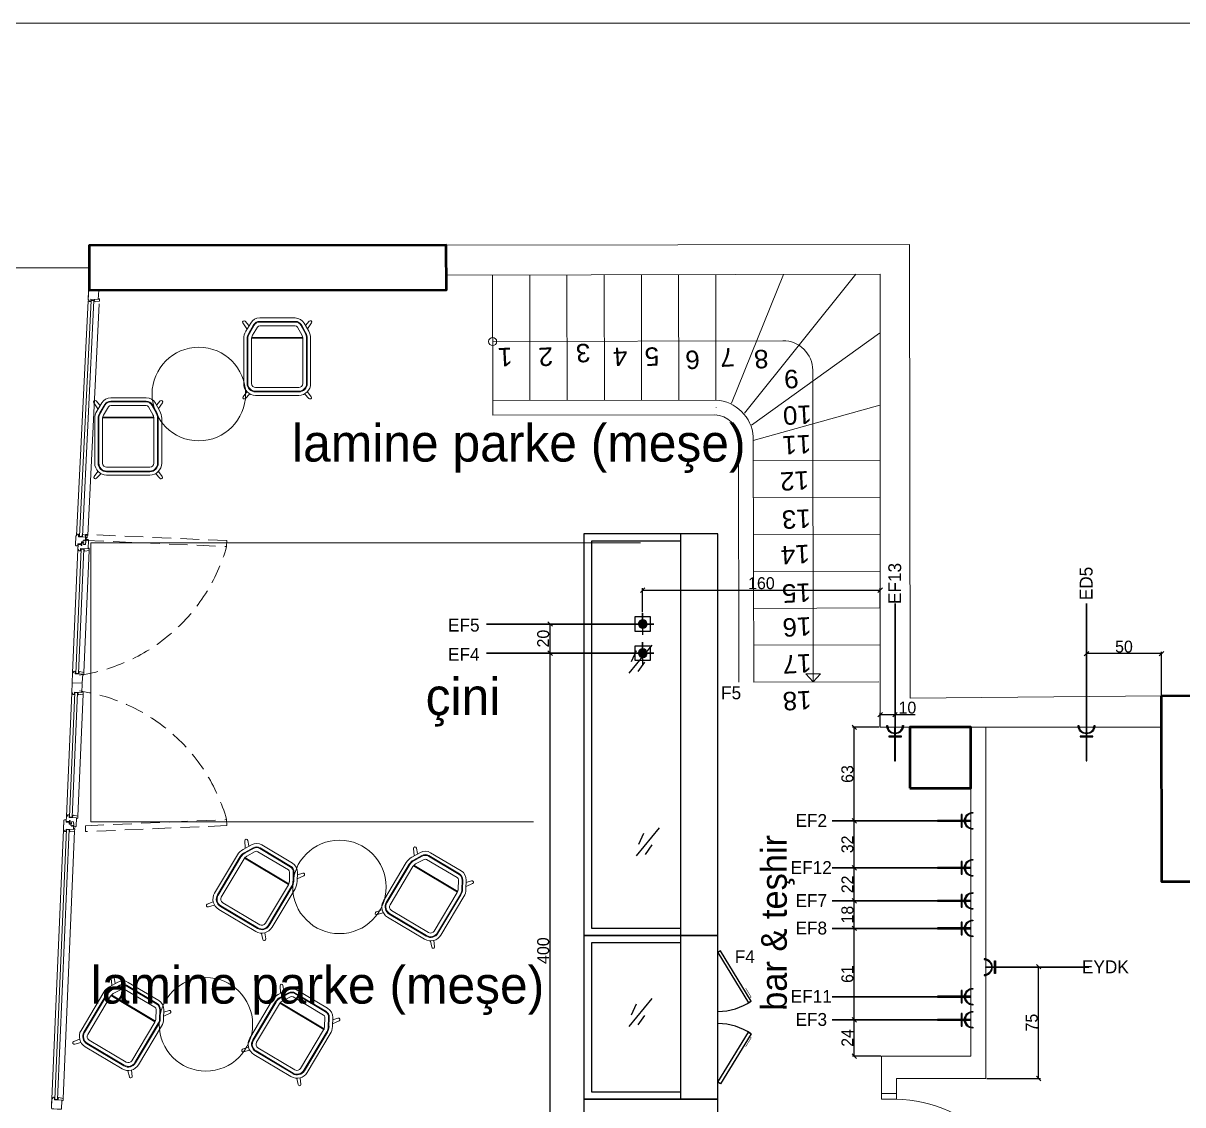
# Model space of a CAD drawing. Header units: millimetres. Extents: x 280 to 14881, y -4087 to -2041.
# Drawn here: x 5841 to 6620, y -2768 to -2041 of the extents above; entities that cross this region are included whole.
import ezdxf
from ezdxf.enums import TextEntityAlignment as Align

# ---------------------------------------------------------------- set-up
doc = ezdxf.new("R2010")
doc.units = ezdxf.units.MM
doc.linetypes.add('ACAD_ISO07W100', pattern=[3.5, 0.5, -3])
doc.linetypes.add('DASHED', pattern=[0.75, 0.5, -0.25])
doc.layers.get('Defpoints').update_dxf_attribs({"lineweight": 18})
for name, color, linetype in [('-DWG_ANA', 7, 'Continuous'), ('ELEKTRİK', 10, 'Continuous'), ('S2000-002 Çizgi', 7, 'Continuous')]:
    doc.layers.add(name, color=color, linetype=linetype)
for name, color, linetype, lineweight in [('dog-pen', 150, 'Continuous', 5), ('duvar2', 234, 'Continuous', 0), ('ELK', 1, 'Continuous', 35), ('kapı açılış', 251, 'ACAD_ISO07W100', 0), ('kolon', 105, 'Continuous', 50), ('korkuluk', 34, 'Continuous', 5), ('merdiven', 8, 'Continuous', 5), ('PAGE-MOBİLYA İNCE', 59, 'Continuous', 18), ('pen-gor', 4, 'Continuous', 5), ('YAZI', 9, 'Continuous', 18)]:
    doc.layers.add(name, color=color, linetype=linetype, lineweight=lineweight)
doc.styles.add('DDG Dimensions', font='arial.ttf')
doc.styles.add('TAKSİM', font='GOTHIC.TTF', dxfattribs={"height": 20})
doc.dimstyles.new('OLCU50', dxfattribs={"dimtxt": 8, "dimasz": 3, "dimexe": 1.25, "dimexo": 0.625, "dimtad": 1, "dimdec": 0, "dimtxsty": 'Standard', "dimblk": 'OBLIQUE', "dimcen": 2.5, "dimclrd": 256, "dimclre": 251, "dimclrt": 25, "dimadec": 0, "dimazin": 0, "dimtfac": 1, "dimtdec": 0, "dimtmove": 0, "dimatfit": 3, "dimldrblk": 'OBLIQUE', "dimfxl": 1, "dimarcsym": 0})

# ---------------------------------------------------------------- blocks, each defined once
blk = doc.blocks.new('bar taburesi plan re')
at = {"color": 0, "linetype": 'ByBlock'}
for p, q in [((-23.61777768538741, 0.908719418075634), (-21.09937028377317, -2.346922998665831)), ((-19.25823960673733, -0.8735570849457872, 11.09277198386348), (-22.11755768936564, 2.087675640937959)), ((13.70723894572438, 0), (-15.25433880771015, 0)), ((17.72998585250752, -0.8469405977775748, 10.99306667512241), (20.56360348869203, 2.087675640937959)), ((22.06382348472107, 0.908719418075634), (19.54541608310683, -2.346922998665831)), ((13.70723894572438, -2.290000000000873), (-15.25433880771015, -2.290000000000873)), ((13.70723894572438, -2.760000000002037), (-15.25433880771015, -2.760000000002037)), ((13.70723894572438, -5.25), (-15.25433880771015, -5.25)), ((-23.25433880771015, -8), (-23.25433880771015, -37.92328750973684)), ((-20.96433880770928, -8), (-20.96433880770928, -37.92328750973684)), ((-20.49433880771539, -8), (-20.49433880771539, -37.92328750973684)), ((-18.00433880771015, -8), (-18.00433880771015, -37.92328750973684)), ((16.45723894572438, -38.19216937051533), (16.45723894572438, -8)), ((18.94723894572235, -38.19216937051533), (18.94723894572235, -8)), ((19.41723894572351, -38.19216937051533), (19.41723894572351, -8)), ((21.70723894572438, -38.19216937051533), (21.70723894572438, -8)), ((-17.97411739054951, -38.45825491903088), (16.44978029829508, -38.45825491903088)), ((-17.97411739054951, -38.94177221614518), (16.44978029829508, -38.94177221614518)), ((-23.82639056940389, -48.61676183580128), (-21.07698997910484, -44.64448935128894)), ((-21.8508835344619, -43.03204653331341), (-18.55317194934469, -48.5811290025631)), ((-19.88227479203487, -41.86214071691209), (-16.58456320692494, -47.4112231861654)), ((-19.47823718988366, -41.62202904280639), (-16.18052560476644, -47.17111151205607)), ((-17.33769755291723, -40.34994804593589), (-14.0399859678073, -45.89903051518557)), ((11.35615046416933, -46.74500338578218), (-12.53485857626947, -46.75499753293843)), ((12.88466560615052, -45.8458284221342), (16.00069937789522, -40.24516248699001)), ((15.06056591687229, -47.05643068455539), (18.17659968862426, -41.4557647494148)), ((15.47127802371688, -47.28493793890812), (18.58731179546157, -41.68427200376753)), ((17.47240722514834, -48.39830307182274), (20.44579441047972, -43.05402584611875)), ((22.29880680715723, -48.63643730548574), (19.54940621685819, -44.66416482097701)), ((-19.82751433739031, -46.99507293582428), (-22.28096758052561, -49.81743958631704)), ((11.35719208715454, -49.23500316791615), (-12.53381695328426, -49.2449973150724)), ((11.35738869872148, -49.70500312678996), (-12.53362034171732, -49.71499727394984)), ((11.35834665721631, -51.99500292642188), (-12.53266238322249, -52.00499707357812)), ((18.29993057515094, -47.01474840551236), (20.75338381827896, -49.83711505600149))]:
    blk.add_line(p, q, dxfattribs=at)
for centre, radius, start, end in [((-22.86467605484359, 1.498876398174616), 0.9567901165355821, 38.08598892795185, 218.0835004905055), ((-15.25433880771015, -8), 8, 90, 180), ((13.70723894572438, -8), 8, 0, 90), ((21.31459080184141, 1.499345680163969, 0.0020470716276577), 0.9540382563419963, 321.7509979610345, 141.9472325480943), ((-15.25433880771015, -8), 5.709999999999999, 90, 180), ((-15.25433880771015, -8), 5.24, 90, 180), ((-15.25433880771015, -8), 2.75, 90, 180), ((13.70723894572438, -8), 5.709999999999999, 0, 90), ((13.70723894572438, -8), 5.24, 0, 90), ((13.70723894572438, -8), 2.75, 0, 90), ((-13.25433880771015, -37.92328750973684), 10, 180, 210.7221907860423), ((-13.25433880771015, -37.92328750973684), 7.709999999999999, 180, 210.7221907860423), ((-13.25433880771015, -37.92328750973684), 7.24, 180, 210.7221907860423), ((-13.25433880771015, -37.92328750973684), 4.75, 180, 210.7221907860423), ((11.70723894572438, -38.19216937051533), 4.75, 330.9098179498873, 0), ((11.70723894572438, -38.19216937051533), 7.24, 330.9098179498873, 0), ((11.70723894572438, -38.19216937051533), 7.709999999999999, 330.9098179498873, 0), ((11.70723894572438, -38.19216937051533), 10, 330.9098179498873, 0), ((-12.53559064062574, -45.00499768605732), 1.75, 210.7221907860423, 270.0239681137517), ((11.35541839982034, -44.99500353889742), 1.75, 270.0239681137517, 330.9098179498873), ((-23.02058201616455, -49.17450064163132), 0.98, 145.3110308115134, 318.9999150743826), ((-12.53559064062574, -45.00499768605732), 7, 210.7221907860423, 270.0239681137517), ((-12.53559064062574, -45.00499768605732), 4.709999999999999, 210.7221907860423, 270.0239681137517), ((-12.53559064062574, -45.00499768605732), 4.24, 210.7221907860423, 270.0239681137517), ((11.35541839982034, -44.99500353889742), 4.24, 270.0239681137517, 330.9098179498873), ((11.35541839982034, -44.99500353889742), 4.709999999999999, 270.0239681137517, 330.9098179498873), ((11.35541839982034, -44.99500353889742), 7, 270.0239681137517, 330.9098179498873), ((21.4929982539179, -49.19417611131575), 0.98, 221.0000849256174, 34.68896918848657)]:
    blk.add_arc(centre, radius, start, end, dxfattribs=at)
blk = doc.blocks.new('A$C50025146')
at = {"layer": 'ELEKTRİK'}
for points in [[(16.0258407970905, 9.846670621633166), (16.5885051934838, 9.846670621633166), (16.5885051934838, 1.406704675742731), (16.0258407970905, 1.406704675742731)], [(6.940050297998823e-05, 5.345355450490388), (6.940050297998823e-05, 5.908019846885509), (22.50664525620232, 5.908019846885509), (22.50664525620232, 5.345355450490388)]]:
    blk.add_hatch(color=256, dxfattribs=at).paths.add_polyline_path(points)
h = blk.add_hatch(color=256, dxfattribs=at)
edge = h.paths.add_edge_path()
edge.add_line((23.70435837441619, 11.25333161261187), (23.70435837441619, 10.69066721622039))
edge.add_ellipse((23.70435837441619, 5.626687648689767), major_axis=(3.580774291992597, -3.580774291992606), ratio=0.9999999999999413, start_angle=134.9999999999983, end_angle=314.9999999999983)
edge.add_line((23.70435837441619, 0.5627080811555061), (23.70435837441619, 4.368476402305532e-05))
edge.add_ellipse((23.70435837441619, 5.626687648689767), major_axis=(3.978638102213783, 3.978638102213774), ratio=0.9999999999999128, start_angle=45.0000000000025, end_angle=225.0000000000025, ccw=False)
for points, elevation in [([(16.0258407970905, 1.406704675742731), (16.0258407970905, 9.846670621633166), (16.5885051934838, 9.846670621633166), (16.5885051934838, 1.406704675742731)], 4.791194770819646e-08), ([(6.940050297998823e-05, 5.908019846885509), (22.50664525620232, 5.908019846885509), (22.50664525620232, 5.345355450490388), (6.940050297998823e-05, 5.345355450490388)], 4.794507297291503e-08)]:
    blk.add_lwpolyline(points, close=True, dxfattribs=dict(at, elevation=elevation))
at = {"layer": 'ELEKTRİK', "elevation": 4.798666618537076e-08}
blk.add_lwpolyline([(23.70435837441437, 4.368476402305532e-05), (23.70435837441619, 0.5627080811555061, -0.9999999999999944), (23.70435837441619, 10.69066721622039), (23.70435837441619, 11.25333161261187, 0.9999999999999944)], format="xyb", close=True, dxfattribs=at)
blk = doc.blocks.new('A$C611F6802')
at = {"layer": '-DWG_ANA'}
h = blk.add_hatch(dxfattribs=at)
h.set_pattern_fill('ANSI31', color=1, style=0)
h.set_pattern_definition([(45, (-55670.14020227872, -22065.11067284289), (-0.08838834764831843, 0.08838834764831845), [])])
h.paths.add_polyline_path([(4.423971784401617, 7.700424825947266, 1), (10.13888412773802, 7.700424825947266, 1)])
at = {"layer": '-DWG_ANA', "color": 1}
for p, q in [((7.28142795606982, 7.700424825947266), (7.28142795606982, 15.25836134111159)), ((7.28142795606982, 15.25836134111159), (7.28142795606982, 0)), ((7.28142795606982, 7.629180670555797), (0, 7.629180670555797)), ((7.28142795606982, 7.629180670555797), (14.67722620816494, 7.629180670555797)), ((14.67722620816494, 7.629180670555797), (7.28142795606982, 7.629180670555797))]:
    blk.add_line(p, q, dxfattribs=at)
blk.add_lwpolyline([(2.28142795606982, 2.700424825947266), (12.28142795606982, 2.700424825947266), (12.28142795606982, 12.70042482594727), (2.28142795606982, 12.70042482594727)], close=True, dxfattribs=at)
blk.add_circle((7.28142795606982, 7.700424825947266), 2.857456171668203, dxfattribs=at)
blk = doc.blocks.new('_Oblique')
at = {"color": 0, "linetype": 'ByBlock', "lineweight": -2}
blk.add_line((-0.5, -0.5), (0.5, 0.5), dxfattribs=at)
blk = doc.blocks.new('*D50')
at = {"color": 251, "lineweight": -2, "transparency": 16777216}
for p, q in [((6554.944025730027, -2492.662690598745), (6554.944025730027, -2463.235510581808)), ((6605.32526479148, -2513.359340600175), (6605.32526479148, -2463.235510581808))]:
    blk.add_line(p, q, dxfattribs=at)
at = {"lineweight": -2, "transparency": 16777216}
blk.add_line((6605.32526479148, -2464.485510581808), (6554.944025730027, -2464.485510581808), dxfattribs=at)
at = {"layer": 'Defpoints', "color": 0, "transparency": 16777216}
for p in [(6554.944025730027, -2464.485510581808), (6554.944025730027, -2493.287690598745), (6605.32526479148, -2513.984340600175)]:
    blk.add_point(p, dxfattribs=at)
at = {"lineweight": -2, "transparency": 16777216, "xscale": 3, "yscale": 3, "zscale": 3, "rotation": 180}
blk.add_blockref('_Oblique', (6554.944025730027, -2464.485510581808), dxfattribs=at)
at = {"lineweight": -2, "transparency": 16777216, "xscale": 3, "yscale": 3, "zscale": 3}
blk.add_blockref('_Oblique', (6605.32526479148, -2464.485510581808), dxfattribs=at)
at = {"color": 25, "transparency": 16777216, "insert": (6580.134645260753, -2459.860510581808), "char_height": 8, "attachment_point": 5}
blk.add_mtext('50', dxfattribs=at)
blk = doc.blocks.new('*D51')
at = {"color": 251, "lineweight": -2, "transparency": 16777216}
for p, q in [((6384.741767048368, -2710.553705191989), (6400.204079883461, -2710.553705191989)), ((6416.697560194856, -2734.984340600175), (6397.704079883461, -2734.984340600175))]:
    blk.add_line(p, q, dxfattribs=at)
at = {"lineweight": -2, "transparency": 16777216}
blk.add_line((6398.954079883461, -2734.984340600175), (6398.954079883461, -2710.553705191989), dxfattribs=at)
at = {"layer": 'Defpoints', "color": 0, "transparency": 16777216}
for p in [(6384.116767048368, -2710.553705191989), (6398.954079883461, -2710.553705191989), (6417.322560194856, -2734.984340600175)]:
    blk.add_point(p, dxfattribs=at)
at = {"lineweight": -2, "transparency": 16777216, "xscale": 3, "yscale": 3, "zscale": 3}
for p, rotation in [((6398.954079883461, -2710.553705191989), 90), ((6398.954079883461, -2734.984340600175), 270)]:
    blk.add_blockref('_Oblique', p, dxfattribs=dict(at, rotation=rotation))
at = {"color": 25, "transparency": 16777216, "insert": (6394.329079883461, -2722.769022896081), "char_height": 8, "attachment_point": 5, "rotation": 90}
blk.add_mtext('24', dxfattribs=at)
blk = doc.blocks.new('*D52')
at = {"color": 251, "lineweight": -2, "transparency": 16777216}
for p, q in [((6385.366767048368, -2649.148366708727), (6400.204079883461, -2649.148366708727)), ((6384.741767048368, -2710.553705191989), (6400.204079883461, -2710.553705191989))]:
    blk.add_line(p, q, dxfattribs=at)
at = {"lineweight": -2, "transparency": 16777216}
blk.add_line((6398.954079883461, -2710.553705191989), (6398.954079883461, -2649.148366708727), dxfattribs=at)
at = {"layer": 'Defpoints', "color": 0, "transparency": 16777216}
for p in [(6384.741767048368, -2649.148366708727), (6398.954079883461, -2649.148366708727), (6384.116767048368, -2710.553705191989)]:
    blk.add_point(p, dxfattribs=at)
at = {"lineweight": -2, "transparency": 16777216, "xscale": 3, "yscale": 3, "zscale": 3}
for p, rotation in [((6398.954079883461, -2649.148366708727), 90), ((6398.954079883461, -2710.553705191989), 270)]:
    blk.add_blockref('_Oblique', p, dxfattribs=dict(at, rotation=rotation))
at = {"color": 25, "transparency": 16777216, "insert": (6394.329079883461, -2679.851035950357), "char_height": 8, "attachment_point": 5, "rotation": 90}
blk.add_mtext('61', dxfattribs=at)
blk = doc.blocks.new('*D53')
at = {"color": 251, "lineweight": -2, "transparency": 16777216}
for p, q in [((6393.097923465914, -2630.66714385489), (6400.204079883461, -2630.66714385489)), ((6384.741767048368, -2649.148366708727), (6400.204079883461, -2649.148366708727))]:
    blk.add_line(p, q, dxfattribs=at)
at = {"lineweight": -2, "transparency": 16777216}
blk.add_line((6398.954079883461, -2649.148366708727), (6398.954079883461, -2630.66714385489), dxfattribs=at)
at = {"layer": 'Defpoints', "color": 0, "transparency": 16777216}
for p in [(6392.472923465914, -2630.66714385489), (6398.954079883461, -2630.66714385489), (6384.116767048368, -2649.148366708727)]:
    blk.add_point(p, dxfattribs=at)
at = {"lineweight": -2, "transparency": 16777216, "xscale": 3, "yscale": 3, "zscale": 3}
for p, rotation in [((6398.954079883461, -2630.66714385489), 90), ((6398.954079883461, -2649.148366708727), 270)]:
    blk.add_blockref('_Oblique', p, dxfattribs=dict(at, rotation=rotation))
at = {"color": 25, "transparency": 16777216, "insert": (6394.329079883461, -2639.907755281808), "char_height": 8, "attachment_point": 5, "rotation": 90}
blk.add_mtext('18', dxfattribs=at)
blk = doc.blocks.new('*D54')
at = {"color": 251, "lineweight": -2, "transparency": 16777216}
for p, q in [((6384.741767048368, -2608.464622424084), (6400.204079883461, -2608.464622424084)), ((6393.097923465914, -2630.66714385489), (6400.204079883461, -2630.66714385489))]:
    blk.add_line(p, q, dxfattribs=at)
at = {"lineweight": -2, "transparency": 16777216}
blk.add_line((6398.954079883461, -2630.66714385489), (6398.954079883461, -2608.464622424084), dxfattribs=at)
at = {"layer": 'Defpoints', "color": 0, "transparency": 16777216}
for p in [(6384.116767048368, -2608.464622424084), (6398.954079883461, -2608.464622424084), (6392.472923465914, -2630.66714385489)]:
    blk.add_point(p, dxfattribs=at)
at = {"lineweight": -2, "transparency": 16777216, "xscale": 3, "yscale": 3, "zscale": 3}
for p, rotation in [((6398.954079883461, -2608.464622424084), 90), ((6398.954079883461, -2630.66714385489), 270)]:
    blk.add_blockref('_Oblique', p, dxfattribs=dict(at, rotation=rotation))
at = {"color": 25, "transparency": 16777216, "insert": (6394.329079883461, -2619.565883139486), "char_height": 8, "attachment_point": 5, "rotation": 90}
blk.add_mtext('22', dxfattribs=at)
blk = doc.blocks.new('*D55')
at = {"color": 251, "lineweight": -2, "transparency": 16777216}
for p, q in [((6384.741767048368, -2576.867695842024), (6400.204079883461, -2576.867695842024)), ((6384.741767048368, -2608.464622424084), (6400.204079883461, -2608.464622424084))]:
    blk.add_line(p, q, dxfattribs=at)
at = {"lineweight": -2, "transparency": 16777216}
blk.add_line((6398.954079883461, -2608.464622424084), (6398.954079883461, -2576.867695842024), dxfattribs=at)
at = {"layer": 'Defpoints', "color": 0, "transparency": 16777216}
for p in [(6384.116767048368, -2576.867695842024), (6398.954079883461, -2576.867695842024), (6384.116767048368, -2608.464622424084)]:
    blk.add_point(p, dxfattribs=at)
at = {"lineweight": -2, "transparency": 16777216, "xscale": 3, "yscale": 3, "zscale": 3}
for p, rotation in [((6398.954079883461, -2576.867695842024), 90), ((6398.954079883461, -2608.464622424084), 270)]:
    blk.add_blockref('_Oblique', p, dxfattribs=dict(at, rotation=rotation))
at = {"color": 25, "transparency": 16777216, "insert": (6394.329079883461, -2592.666159133053), "char_height": 8, "attachment_point": 5, "rotation": 90}
blk.add_mtext('32', dxfattribs=at)
blk = doc.blocks.new('*D56')
at = {"color": 251, "lineweight": -2, "transparency": 16777216}
for p, q in [((6415.705045170563, -2513.984340600175), (6397.704079883461, -2513.984340600175)), ((6384.741767048368, -2576.867695842024), (6400.204079883461, -2576.867695842024))]:
    blk.add_line(p, q, dxfattribs=at)
at = {"lineweight": -2, "transparency": 16777216}
blk.add_line((6398.954079883461, -2576.867695842024), (6398.954079883461, -2513.984340600175), dxfattribs=at)
at = {"layer": 'Defpoints', "color": 0, "transparency": 16777216}
for p in [(6398.954079883461, -2513.984340600175), (6416.330045170563, -2513.984340600175), (6384.116767048368, -2576.867695842024)]:
    blk.add_point(p, dxfattribs=at)
at = {"lineweight": -2, "transparency": 16777216, "xscale": 3, "yscale": 3, "zscale": 3}
for p, rotation in [((6398.954079883461, -2513.984340600175), 90), ((6398.954079883461, -2576.867695842024), 270)]:
    blk.add_blockref('_Oblique', p, dxfattribs=dict(at, rotation=rotation))
at = {"color": 25, "transparency": 16777216, "insert": (6394.329079883461, -2545.426018221098), "char_height": 8, "attachment_point": 5, "rotation": 90}
blk.add_mtext('63', dxfattribs=at)
blk = doc.blocks.new('*D57')
at = {"color": 251, "lineweight": -2, "transparency": 16777216}
for p, q in [((6416.330045170563, -2513.359340600175), (6416.330045170563, -2504.216222134497)), ((6426.330045170574, -2512.161627481975), (6426.330045170574, -2504.216222134497))]:
    blk.add_line(p, q, dxfattribs=at)
at = {"lineweight": -2, "transparency": 16777216}
for p, q in [((6416.330045170563, -2505.466222134497), (6426.330045170574, -2505.466222134497)), ((6426.330045170574, -2505.466222134497), (6439.913378503907, -2505.466222134497))]:
    blk.add_line(p, q, dxfattribs=at)
at = {"layer": 'Defpoints', "color": 0, "transparency": 16777216}
for p in [(6426.330045170574, -2505.466222134497), (6416.330045170563, -2513.984340600175), (6426.330045170574, -2512.786627481975)]:
    blk.add_point(p, dxfattribs=at)
at = {"lineweight": -2, "transparency": 16777216, "xscale": 3, "yscale": 3, "zscale": 3, "rotation": 180}
blk.add_blockref('_Oblique', (6416.330045170563, -2505.466222134497), dxfattribs=at)
at = {"lineweight": -2, "transparency": 16777216, "xscale": 3, "yscale": 3, "zscale": 3}
blk.add_blockref('_Oblique', (6426.330045170574, -2505.466222134497), dxfattribs=at)
at = {"color": 25, "transparency": 16777216, "insert": (6434.621711837241, -2500.841222134497), "char_height": 8, "attachment_point": 5}
blk.add_mtext('10', dxfattribs=at)
blk = doc.blocks.new('*D58')
at = {"color": 251, "lineweight": -2, "transparency": 16777216}
for p, q in [((6510.454136050555, -2674.921676203779), (6524.048345990817, -2674.921676203779)), ((6487.947560194856, -2749.984340600175), (6524.048345990817, -2749.984340600175))]:
    blk.add_line(p, q, dxfattribs=at)
at = {"lineweight": -2, "transparency": 16777216}
blk.add_line((6522.798345990817, -2749.984340600175), (6522.798345990817, -2674.921676203779), dxfattribs=at)
at = {"layer": 'Defpoints', "color": 0, "transparency": 16777216}
for p in [(6509.829136050555, -2674.921676203779), (6522.798345990817, -2674.921676203779), (6487.322560194856, -2749.984340600175)]:
    blk.add_point(p, dxfattribs=at)
at = {"lineweight": -2, "transparency": 16777216, "xscale": 3, "yscale": 3, "zscale": 3}
for p, rotation in [((6522.798345990817, -2674.921676203779), 90), ((6522.798345990817, -2749.984340600175), 270)]:
    blk.add_blockref('_Oblique', p, dxfattribs=dict(at, rotation=rotation))
at = {"color": 25, "transparency": 16777216, "insert": (6518.173345990818, -2712.453008401976), "char_height": 8, "attachment_point": 5, "rotation": 90}
blk.add_mtext('75', dxfattribs=at)
blk = doc.blocks.new('*D59')
at = {"color": 251, "lineweight": -2, "transparency": 16777216}
for p, q in [((6256.717199466028, -2436.59310259789), (6256.717199466028, -2420.614541627228)), ((6416.330045170563, -2433.59310259789), (6416.330045170563, -2420.614541627228))]:
    blk.add_line(p, q, dxfattribs=at)
at = {"lineweight": -2, "transparency": 16777216}
blk.add_line((6256.717199466028, -2421.864541627228), (6416.330045170563, -2421.864541627228), dxfattribs=at)
at = {"layer": 'Defpoints', "color": 0, "transparency": 16777216}
for p in [(6416.330045170563, -2421.864541627228), (6256.717199466028, -2437.21810259789), (6416.330045170563, -2434.21810259789)]:
    blk.add_point(p, dxfattribs=at)
at = {"lineweight": -2, "transparency": 16777216, "xscale": 3, "yscale": 3, "zscale": 3, "rotation": 180}
blk.add_blockref('_Oblique', (6256.717199466028, -2421.864541627228), dxfattribs=at)
at = {"lineweight": -2, "transparency": 16777216, "xscale": 3, "yscale": 3, "zscale": 3}
blk.add_blockref('_Oblique', (6416.330045170563, -2421.864541627228), dxfattribs=at)
at = {"color": 25, "transparency": 16777216, "insert": (6336.523622318295, -2417.239541627228), "char_height": 8, "attachment_point": 5}
blk.add_mtext('160', dxfattribs=at)
blk = doc.blocks.new('*D60')
at = {"color": 251, "lineweight": -2, "transparency": 16777216}
for p, q in [((6216.697560194933, -2464.233130316288), (6193.312151821705, -2464.233130316288)), ((6216.697560194933, -2863.948671400677), (6193.312151821705, -2863.948671400677))]:
    blk.add_line(p, q, dxfattribs=at)
at = {"lineweight": -2, "transparency": 16777216}
blk.add_line((6194.562151821705, -2863.948671400677), (6194.562151821705, -2464.233130316288), dxfattribs=at)
at = {"layer": 'Defpoints', "color": 0, "transparency": 16777216}
for p in [(6194.562151821705, -2464.233130316288), (6217.322560194933, -2464.233130316288), (6217.322560194933, -2863.948671400677)]:
    blk.add_point(p, dxfattribs=at)
at = {"lineweight": -2, "transparency": 16777216, "xscale": 3, "yscale": 3, "zscale": 3}
for p, rotation in [((6194.562151821705, -2464.233130316288), 90), ((6194.562151821705, -2863.948671400677), 270)]:
    blk.add_blockref('_Oblique', p, dxfattribs=dict(at, rotation=rotation))
at = {"color": 25, "transparency": 16777216, "insert": (6189.937151821706, -2664.090900858482), "char_height": 8, "attachment_point": 5, "rotation": 90}
blk.add_mtext('400', dxfattribs=at)
blk = doc.blocks.new('*D61')
at = {"color": 251, "lineweight": -2, "transparency": 16777216}
for p, q in [((6216.697560194933, -2444.613900849985), (6193.312151821705, -2444.613900849985)), ((6216.697560194933, -2464.233130316288), (6193.312151821705, -2464.233130316288))]:
    blk.add_line(p, q, dxfattribs=at)
at = {"lineweight": -2, "transparency": 16777216}
blk.add_line((6194.562151821705, -2464.233130316288), (6194.562151821705, -2444.613900849985), dxfattribs=at)
at = {"layer": 'Defpoints', "color": 0, "transparency": 16777216}
for p in [(6194.562151821705, -2444.613900849985), (6217.322560194933, -2444.613900849985), (6217.322560194933, -2464.233130316288)]:
    blk.add_point(p, dxfattribs=at)
at = {"lineweight": -2, "transparency": 16777216, "xscale": 3, "yscale": 3, "zscale": 3}
for p, rotation in [((6194.562151821705, -2444.613900849985), 90), ((6194.562151821705, -2464.233130316288), 270)]:
    blk.add_blockref('_Oblique', p, dxfattribs=dict(at, rotation=rotation))
at = {"color": 25, "transparency": 16777216, "insert": (6189.937151821706, -2454.423515583136), "char_height": 8, "attachment_point": 5, "rotation": 90}
blk.add_mtext('20', dxfattribs=at)

msp = doc.modelspace()

# ---------------------------------------------------------------- linework, layer by layer
for p, q in [((6282.322560194933, -2653.948671400677), (6282.322560194933, -2383.948671400677)), ((6282.322560194933, -2763.948671400677), (6282.322560194933, -2653.948671400677))]:
    msp.add_line(p, q)
at = {"color": 4}
for p, q in [((6247.604471871638, -2477.681583270893), (6263.107095147499, -2458.832061406998)), ((6249.298544935507, -2469.77230196044), (6252.632897871348, -2462.445768262408)), ((6253.799919976544, -2476.599300923673), (6258.134567414356, -2470.27184229239)), ((6252.560366764264, -2600.497335790752), (6268.062990040125, -2581.647813926857)), ((6254.254439828133, -2592.588054480299), (6257.588792763974, -2585.261520782268)), ((6258.75581486917, -2599.415053443533), (6263.090462306982, -2593.08759481225)), ((6247.604471871716, -2715.083870249225), (6263.107095147577, -2696.234348385329)), ((6249.298544935585, -2707.174588938771), (6252.632897871425, -2699.84805524074)), ((6253.799919976621, -2714.001587902005), (6258.134567414433, -2707.674129270722))]:
    msp.add_line(p, q, dxfattribs=at)
for points in [[(6217.322560194933, -2653.948671400677), (6307.322560194933, -2653.948671400677), (6307.322560194933, -2383.948671400677), (6217.322560194933, -2383.948671400677)], [(6217.322560194933, -2763.948671400677), (6307.322560194933, -2763.948671400677), (6307.322560194933, -2653.948671400677), (6217.322560194933, -2653.948671400677)], [(6217.322560194933, -2863.948671400677), (6307.322560195011, -2863.948671400677), (6307.322560194933, -2763.948671400677), (6217.322560194856, -2763.948671400677)]]:
    msp.add_lwpolyline(points, close=True)
for points in [[(6282.322560194933, -2388.948671400677), (6222.322560194933, -2388.948671400677), (6222.322560194933, -2648.948671400677), (6282.322560194933, -2648.948671400677)], [(6282.322560194933, -2658.948671400677), (6222.322560194933, -2658.948671400677), (6222.322560194933, -2758.948671400677), (6282.322560194933, -2758.948671400677)]]:
    msp.add_lwpolyline(points, dxfattribs=at)
at = {"layer": 'dog-pen'}
for points in [[(5890.969662539339, -2226.564376785438), (5891.234856851099, -2220.37005099668), (5890.535497487866, -2220.340109703428), (5890.535497487866, -2220.340109703428), (5889.736229644148, -2220.305891082555), (5889.736229644148, -2220.305891082555), (5889.43650420274, -2220.293059099735), (5889.43650420274, -2220.293059099735), (5888.23760243719, -2220.241731168422), (5888.23760243719, -2220.241731168422), (5886.039615867006, -2220.147629961011), (5886.039615867006, -2220.147629961011), (5884.840714101438, -2220.096302029715), (5884.423970869126, -2220.478826641149), (5884.150221902148, -2226.872969390783)], [(5891.234856851099, -2220.37005099668), (5890.969662539339, -2226.564376785438), (5885.974238516164, -2226.350510404976), (5885.914355929634, -2227.749229131436), (5885.705984313505, -2227.940491437152), (5885.106533430715, -2227.914827471495), (5884.350038863076, -2226.881524045992), (5884.150221902162, -2226.872969390784), (5884.291373713275, -2223.575989535502)], [(5890.991049177368, -2226.064834383118), (5891.49059157969, -2226.08622102118), (5891.777485038276, -2226.398778445375), (5891.722131162564, -2227.691716961242), (5888.80339859105, -2228.067216862906), (5888.616413612961, -2227.758936766309), (5888.316688171557, -2227.746104783479), (5888.372042047276, -2226.453166267605)], [(5882.72539429573, -2386.172015569795), (5882.618461105523, -2388.669727581373), (5881.919101742284, -2388.639786288113), (5881.936211052724, -2388.240152366294), (5881.13694320899, -2388.205933745427), (5881.11983389855, -2388.605567667248), (5880.820108457157, -2388.592735684417), (5880.785889836281, -2389.39200352811), (5879.586988070731, -2389.340675596806), (5879.527105484211, -2390.739394323315), (5877.329118914035, -2390.645293115911), (5877.264958999882, -2392.143920322862), (5876.066057234317, -2392.092592391557), (5875.683532622881, -2391.675849159246), (5875.957281589845, -2385.281706409625)], [(5882.618461105523, -2388.669727581373), (5882.72539429573, -2386.172015569795), (5877.729970272563, -2385.958149189337), (5877.789852859087, -2384.559430462883), (5877.598590553416, -2384.351058846714), (5876.999139670623, -2384.325394881067), (5876.157098550806, -2385.290261064831), (5875.957281589885, -2385.281706409622), (5875.816129778801, -2388.578686264907)], [(5876.999139670623, -2384.325394881067), (5877.598590553416, -2384.351058846714)], [(5882.752588206857, -2387.874737065295), (5882.667041654682, -2389.872906674571), (5882.752588206857, -2387.874737065295), (5883.951489972407, -2387.926064996604), (5884.334014583806, -2388.342808228854), (5884.08592958249, -2394.137500095718), (5879.090505559316, -2393.923633715262), (5879.030622972796, -2395.322352441777), (5878.822251356656, -2395.513614747491), (5878.222800473848, -2395.487950781853), (5877.466305906253, -2394.454647356342), (5877.266488945324, -2394.446092701119), (5877.407640756433, -2391.149112845835), (5879.496492448698, -2391.238541720872), (5879.470828483025, -2391.837992603641), (5879.979597282827, -2391.859774246423), (5880.069421162616, -2389.761696156722), (5880.968597486781, -2389.800192105211), (5880.955765503959, -2390.099917546582), (5881.155582464895, -2390.108472201806), (5881.107024831485, -2391.242666215634), (5882.305926597013, -2391.293994146947), (5882.354484230438, -2390.159800133108), (5882.554301191385, -2390.168354788324), (5882.567133174203, -2389.868629346951), (5882.667041654682, -2389.872906674571)], [(5882.704007657701, -2386.671557972102), (5883.203550060012, -2386.692944610157), (5883.516107484253, -2386.406051151585), (5883.571461359965, -2385.113112635729), (5880.695502064546, -2384.489527732743), (5880.482853120817, -2384.780698518915), (5880.183127679395, -2384.767866536076), (5880.127773803693, -2386.060805051951)], [(5884.107316220541, -2393.637957693418), (5884.606858622848, -2393.659344331467), (5884.893752081427, -2393.97190175572), (5884.838398205704, -2395.2648402716), (5881.919665634223, -2395.640340173259), (5881.73268065613, -2395.332060076589), (5881.432955214745, -2395.319228093771), (5881.488309090453, -2394.026289577883)], [(5873.716307039967, -2477.370131247164), (5873.9161240009, -2477.378685902386), (5874.758165120684, -2476.41381971862), (5875.357616003488, -2476.439483684269), (5875.54887830917, -2476.647855300424), (5875.488995722635, -2478.046574026888), (5880.484419745806, -2478.260440407343), (5880.23633474449, -2484.055132274207), (5879.819591512225, -2484.437656885646), (5873.425448762535, -2484.163907918666), (5873.716307039967, -2477.370131247164)], [(5880.463033107751, -2478.759982809665), (5880.962575510084, -2478.781369447695), (5881.275132934328, -2478.494475989139), (5881.33048681004, -2477.201537473275), (5878.454527514657, -2476.577952570276), (5878.241878570881, -2476.86912335645), (5877.942153129507, -2476.856291373619), (5877.88679925378, -2478.149229889503)], [(5873.134590485124, -2490.957684590167), (5873.33440744606, -2490.96623924539), (5874.090902013659, -2491.999542670887), (5874.690352896445, -2492.025206636552), (5874.898724512574, -2491.83394433083), (5874.958607099112, -2490.435225604373), (5879.95403112229, -2490.649091984824), (5880.202116123606, -2484.854400117958), (5879.819591512225, -2484.437656885646), (5873.425448762535, -2484.163907918666), (5873.134590485124, -2490.957684590167)], [(5879.975417760312, -2490.149549582526), (5880.474960162637, -2490.170936220558), (5880.761853621216, -2490.483493644775), (5880.7064997455, -2491.776432160641), (5877.787767174026, -2492.151932062296), (5877.600782195919, -2491.843651965697), (5877.301056754533, -2491.830819982879), (5877.356410630257, -2490.537881466993)], [(5874.316168236624, -2582.592087683668), (5874.42310142685, -2580.094375672075), (5873.723742063643, -2580.064434378814), (5873.706632753188, -2580.464068300642), (5872.907364909455, -2580.429849679764), (5872.924474219899, -2580.030215757946), (5872.624748778484, -2580.017383775121), (5872.658967399371, -2579.218115931404), (5871.460065633817, -2579.166788000104), (5871.519948220359, -2577.768069273592), (5869.321961650176, -2577.673968066189), (5869.38612156431, -2576.175340859241), (5868.187219798723, -2576.124012927941), (5867.770476566422, -2576.506537539368), (5867.49672759943, -2582.900680289005)], [(5874.488791286456, -2580.897920843383), (5874.574337838638, -2578.899751234119), (5874.488791286456, -2580.897920843383), (5875.687693051985, -2580.949248774696), (5876.104436284279, -2580.566724163313), (5876.352521285609, -2574.772032296434), (5871.357097262449, -2574.558165915972), (5871.416979848951, -2573.159447189479), (5871.225717543259, -2572.951075573315), (5870.62626666048, -2572.925411607659), (5869.784225540692, -2573.890277791423), (5869.584408579756, -2573.881723136199), (5869.443256768651, -2577.178702991492), (5871.532108460922, -2577.268131866515), (5871.557772426566, -2576.66868098377), (5872.066541226364, -2576.690462626568), (5871.976717346579, -2578.788540716276), (5872.875893670747, -2578.827036664756), (5872.888725653558, -2578.527311223388), (5873.088542614516, -2578.535865878588), (5873.137100247926, -2577.401671864771), (5874.336002013451, -2577.452999796087), (5874.287444380056, -2578.587193809903), (5874.487261340995, -2578.595748465119), (5874.474429358163, -2578.895473906505), (5874.574337838638, -2578.899751234119)], [(5876.331134647562, -2575.271574698756), (5876.83067704988, -2575.292961336798), (5877.143234474102, -2575.006067878185), (5877.198588349826, -2573.713129362322), (5874.322629054432, -2573.089544459337), (5874.109980110677, -2573.380715245548), (5873.81025466931, -2573.367883262714), (5873.75490079358, -2574.660821778612)], [(5874.42310142685, -2580.094375672075), (5874.316168236624, -2582.592087683668), (5869.32074421345, -2582.378221303206), (5869.260861626934, -2583.776940029666), (5869.052490010783, -2583.968202335389), (5868.453039127997, -2583.942538369738), (5867.696544560376, -2582.909234944216), (5867.49672759947, -2582.900680288993), (5867.63787941056, -2579.603700433727)], [(5868.453039127997, -2583.942538369738), (5869.052490010783, -2583.968202335389)], [(5874.337554874672, -2582.092545281344), (5874.837097276983, -2582.113931919395), (5875.123990735568, -2582.426489343594), (5875.06863685986, -2583.71942785948), (5872.149904288321, -2584.094927761134), (5871.962919310265, -2583.786647664523), (5871.663193868857, -2583.773815681698), (5871.718547744566, -2582.480877165828)], [(5866.530285226456, -2764.501480897692), (5866.265090914681, -2770.695806686439), (5865.565731551453, -2770.665865393174), (5865.565731551453, -2770.665865393174), (5864.766463707723, -2770.631646772314), (5864.766463707723, -2770.631646772314), (5864.466738266316, -2770.618814789494), (5864.466738266316, -2770.618814789494), (5863.267836500783, -2770.567486858175), (5863.267836500783, -2770.567486858175), (5861.0698499306, -2770.473385650785), (5861.0698499306, -2770.473385650785), (5859.870948165006, -2770.422057719465), (5859.488423553581, -2770.005314487147), (5859.762172520559, -2763.611171737524)], [(5866.265090914681, -2770.695806686439), (5866.530285226456, -2764.501480897692), (5861.534861203267, -2764.287614517245), (5861.59474378979, -2762.888895790793), (5861.403481484109, -2762.680524174633), (5860.804030601326, -2762.654860208979), (5859.961989481495, -2763.619726392744), (5859.762172520584, -2763.611171737533), (5859.621020709486, -2766.908151592806)], [(5866.508898588409, -2765.00102330001), (5867.008440990705, -2765.022409938063), (5867.320998414942, -2764.735516479517), (5867.376352290672, -2763.442577963635), (5864.500392995256, -2762.818993060639), (5864.287744051513, -2763.110163846806), (5863.988018610109, -2763.097331863981), (5863.932664734382, -2764.390270379856)]]:
    msp.add_lwpolyline(points, dxfattribs=at)
for points in [[(5888.06028080997, -2227.227101814226), (5886.261928161597, -2227.150109917262), (5878.460349701038, -2385.744827175644), (5880.25870234936, -2385.821819072629)], [(5877.599905795241, -2477.836672465288), (5875.801553146868, -2477.759680568333), (5879.377399017894, -2394.236191139536), (5881.175751666231, -2394.313183036489)], [(5877.043853206042, -2490.824774925564), (5875.24550055769, -2490.747783028577), (5871.669654686664, -2574.271272457372), (5873.468007334997, -2574.348264354338)], [(5863.645771275884, -2764.077712955643), (5861.847418627525, -2764.000721058692), (5869.607637672036, -2582.690778727474), (5871.405990320358, -2582.767770624443)]]:
    msp.add_lwpolyline(points, close=True, dxfattribs=at)
at = {"layer": 'duvar2'}
for p, q in [((6124.801606287839, -2190.138792239967), (6436.089832051463, -2189.585541008092)), ((6436.089832051463, -2189.585541008092), (6436.523235062651, -2494.428841945344)), ((5884.826201835005, -2205.380507434477), (5284.826201835005, -2205.380507434477)), ((6416.330045170563, -2209.619756050055), (6416.330045170563, -2513.984340600175)), ((6436.523235062651, -2494.428841945344), (6605.290638052018, -2492.80252997683)), ((6416.330045170563, -2513.984340600175), (6605.32526479148, -2513.984340600175)), ((6477.322560194856, -2734.984340600175), (6477.322560194856, -2513.984340600175)), ((6477.322560194856, -2513.984340600175), (6487.322560194856, -2513.984340600175)), ((6487.322560194856, -2513.984340600175), (6487.322560194856, -2749.984340600175)), ((6477.322560194856, -2734.984340600175), (6417.322560194856, -2734.984340600175)), ((6417.322560194856, -2734.984340600175), (6417.322560194856, -2759.984340600175)), ((6427.322560194856, -2749.984340600175), (6487.322560194856, -2749.984340600175)), ((6427.322560194856, -2759.984340600175), (6427.322560194856, -2749.984340600175)), ((6417.322560194856, -2759.984340600175), (6427.322560194856, -2759.984340600175))]:
    msp.add_line(p, q, dxfattribs=at)
msp.add_lwpolyline([(5120.459765931304, -2040.894049920522), (9928.750396595624, -2040.894049920522), (9928.750396595624, -3218.739370981044), (5120.459765931304, -3218.739370981044)], close=True, dxfattribs=at)
for points in [[(6124.834301031426, -2210.138765607109), (6416.330045170563, -2209.619756050055)], [(6183.417851705133, -2577.502249955784), (5885.979937874576, -2577.502249955784), (5885.979937874576, -2390.135967078742), (6255.266575859367, -2390.135967078742), (6255.266575859367, -2390.135967078742)]]:
    msp.add_lwpolyline(points, dxfattribs=at)
for centre in [(5958.535980362682, -2290.074308932106), (6053.002060660594, -2621.269583660975), (5963.258535613129, -2713.574667551186)]:
    msp.add_circle(centre, 31.41890516453714, dxfattribs=at)
at = {"layer": 'ELK', "color": 1}
for p, q in [((6426.330045170592, -2430.731694217975), (6426.330045170563, -2513.984340600175)), ((6554.944025730048, -2430.73169421796), (6554.944025730019, -2513.98434060016)), ((6151.837047395002, -2444.613900849985), (6256.788443621419, -2444.613900849985)), ((6151.837047395002, -2464.233130316288), (6256.788443621419, -2464.233130316288)), ((6384.116767048368, -2576.867695842024), (6467.369413430568, -2576.867695841995)), ((6384.116767048368, -2608.464622424084), (6467.369413430568, -2608.464622424055)), ((6384.116767048368, -2630.667143854893), (6467.369413430568, -2630.667143854864)), ((6384.116767048368, -2649.148366708727), (6467.369413430568, -2649.148366708698)), ((6556.504960654707, -2675.203008401995), (6506.053036780288, -2675.203008401966)), ((6384.116767048368, -2695.053323528276), (6467.369413430568, -2695.053323528247)), ((6384.116767048368, -2710.553705191989), (6467.369413430568, -2710.55370519196))]:
    msp.add_line(p, q, dxfattribs=at)
at = {"layer": 'kapı açılış', "linetype": 'DASHED', "ltscale": 25}
for points in [[(5882.488610848344, -2384.460321031178), (5882.317517743977, -2388.456660249709), (5977.230574184312, -2392.520121478383), (5977.40166728865, -2388.523782259848)], [(5882.488610848344, -2584.141243773134), (5882.317517743977, -2580.144904554603), (5977.230574184312, -2576.081443325929), (5977.40166728865, -2580.077782544464)]]:
    msp.add_lwpolyline(points, close=True, dxfattribs=at)
for centre, start, end in [((5861.12659508039, -2359.519346938861), 278.2479333019547, 344.1330130142362), ((5861.12659508039, -2609.082217865451), 15.86698698576378, 81.75206669804527)]:
    msp.add_arc(centre, 120.7028793533728, start, end, dxfattribs=at)
at = {"layer": 'kolon'}
msp.add_lwpolyline([(5884.850722892586, -2220.380487391722), (6124.850402208494, -2219.98815047047), (6124.801360093339, -2189.988190555983), (5884.801680777424, -2190.380527477233), (5884.850722892586, -2220.380487391722)], dxfattribs=at)
for points in [[(6605.290638052018, -2492.80252997683), (6635.290597966505, -2492.753487861676), (6635.494940112985, -2617.802362953867), (6605.494980198506, -2617.802362953867)], [(6436.330045170563, -2554.984340600175), (6477.322560194856, -2554.984340600175), (6477.322560194856, -2513.984340600175), (6436.330045170563, -2513.984340600175)]]:
    msp.add_lwpolyline(points, close=True, dxfattribs=at)
at = {"layer": 'korkuluk'}
for p, q in [((6306.017204049834, -2294.10737532394), (6156.017428525779, -2294.366880101288)), ((6156.017428525783, -2294.366880101277), (6156.034728844265, -2304.366865136231)), ((6306.034504368335, -2304.10736035887), (6156.034728844265, -2304.366865136231))]:
    msp.add_line(p, q, dxfattribs=at)
for points in [[(6321.344697911828, -2483.634287395889), (6321.059593354724, -2318.837245891595)], [(6331.344405167257, -2483.616987557973), (6331.059283017702, -2318.809777203991)]]:
    msp.add_lwpolyline(points, dxfattribs=at)
for centre, major_axis, ratio, start_param, end_param in [((6304.187127268154, -2320.735173643543), (26.8966785897643, 1.516153422619717), 0.9906221874389624, 0.0144657362296568, 1.447025817628126), ((6304.18712726815, -2320.735173643538), (16.91252845292536, 0.9533514635823078), 0.9906221874389628, 0.0144657362299948, 1.447025817628151)]:
    msp.add_ellipse(centre, major_axis=major_axis, ratio=ratio, start_param=start_param, end_param=end_param, dxfattribs=at)
at = {"layer": 'merdiven'}
for p, q in [((6156.017428525775, -2294.366880101285), (6155.871592639779, -2210.070358142604)), ((6181.017391113118, -2294.323629305063), (6180.871555227121, -2210.027107346381)), ((6206.017353700464, -2294.280378508836), (6205.871517814464, -2209.98385655016)), ((6231.01731628781, -2294.237127712609), (6230.871480401814, -2209.940605753927)), ((6256.017278875149, -2294.193876916386), (6255.871442989152, -2209.897354957706)), ((6281.017241462502, -2294.150626120158), (6280.871405576502, -2209.854104161474)), ((6306.017204049834, -2294.10737532394), (6305.871368163841, -2209.810853365256)), ((6316.343164916919, -2296.197401682854), (6351.35205668584, -2209.685920005631)), ((6325.211910025872, -2302.844292766804), (6400.048045422042, -2209.552154364215)), ((6329.811894858435, -2311.031717898546), (6415.936653670292, -2249.218435568811)), ((6155.948980033409, -2254.802065168282), (6350.94709514656, -2254.26641431443)), ((6371.343163819035, -2483.507112807574), (6370.980751583328, -2274.024441402968)), ((6331.063789632067, -2321.414704781164), (6416.020170588597, -2297.493149920423)), ((6306.025813112957, -2299.083613321796), (6306.025615162643, -2298.969193452011)), ((6416.084688971046, -2334.786270235454), (6331.087326835878, -2335.019754080022)), ((6416.127535359604, -2359.552475815108), (6331.130173224429, -2359.785959659685)), ((6416.170381748173, -2384.318681394758), (6331.173019612984, -2384.55216523934)), ((6416.213228136717, -2409.084886974408), (6331.215866001546, -2409.318370818988)), ((6416.256074525268, -2433.851092554074), (6331.258712390097, -2434.084576398633)), ((6416.298920913808, -2458.617298133728), (6331.301558778648, -2458.850781978301)), ((6415.467162385547, -2483.385906212859), (6331.344405167188, -2483.616987557971)), ((6366.373104896699, -2478.063821323067), (6376.294358883432, -2478.046657211999)), ((6371.343163819035, -2483.507112807574), (6366.373104896699, -2478.063821323067)), ((6371.343163819035, -2483.507112807574), (6376.294358883432, -2478.046657211999))]:
    msp.add_line(p, q, dxfattribs=at)
msp.add_circle((6155.948980033409, -2254.802065168282), 2.691280675646857, dxfattribs=at)
msp.add_ellipse((6350.981372257448, -2274.079378778137), major_axis=(19.96830027367399, 1.125603918073634), ratio=0.9906221874389619, start_param=6.229116229213308, end_param=7.799912556009065, dxfattribs=at)
at = {"layer": 'PAGE-MOBİLYA İNCE', "lineweight": 13}
msp.add_line((6417.322560194856, -2763.998685297287), (6427.322560194871, -2763.998685297287), dxfattribs=at)
msp.add_lwpolyline([(6417.322560194856, -2763.998685297287), (6427.322560194856, -2763.998685297287), (6427.322560194856, -2759.984340600175), (6417.322560194856, -2759.984340600175)], close=True, dxfattribs=at)
msp.add_arc((6425.322560194856, -2853.948671400677), 90, 358.0897868282662, 91.91021317168213, dxfattribs=at)
at = {"layer": 'pen-gor', "ltscale": 500}
for p, q in [((5884.151018089038, -2227.360011478861), (5876.375103594111, -2385.355277854489)), ((5891.65467681832, -2229.564376785438), (5883.989283364195, -2385.186684080662)), ((5873.716307039967, -2477.370131247164), (5877.266488945324, -2394.446092701119)), ((5881.33048681004, -2477.201537473275), (5884.838398205715, -2395.264840271535)), ((5873.134590485124, -2490.957684590167), (5869.584408579756, -2573.881723136199)), ((5880.7064997455, -2491.776432160641), (5877.198588349833, -2573.713129362372)), ((5859.762172520584, -2763.611171737533), (5867.49672759947, -2582.900680289056)), ((5867.376352290672, -2763.442577963635), (5875.06863685986, -2583.71942785948))]:
    msp.add_line(p, q, dxfattribs=at)
at = {"layer": 'S2000-002 Çizgi'}
for points in [[(6329.7176256282, -2697.980256561146), (6309.078351686845, -2664.32758630034), (6307.322560194978, -2665.404417984237), (6327.961834136331, -2699.057088245043)], [(6329.717625628122, -2719.995214820693), (6309.078351686769, -2753.647885081499), (6307.322560194901, -2752.571053397602), (6327.961834136254, -2718.918383136795)]]:
    msp.add_lwpolyline(points, close=True, dxfattribs=at)
at = {"layer": 'S2000-002 Çizgi', "const_width": 0.3432835820895522}
for points in [[(6328.53673146123, -2696.05478950611), (6329.668150195585, -2695.360887327777), (6326.703322496689, -2690.526687771411), (6325.944176125299, -2689.288887324135)], [(6328.536731461153, -2721.920681875728), (6329.668150195506, -2722.614584054061), (6326.703322496612, -2727.448783610427), (6325.944176125222, -2728.686584057703)]]:
    msp.add_lwpolyline(points, dxfattribs=at)
at = {"layer": 'S2000-002 Çizgi'}
for centre, start, end in [((6307.322560194978, -2665.404417984237), 270, 304.5116052529636), ((6307.322560194901, -2752.571053397602), 55.48839474703728, 90)]:
    msp.add_arc(centre, 39.47761194029851, start, end, dxfattribs=at)

# ---------------------------------------------------------------- block references
at = {"layer": '-DWG_ANA', "color": 0, "xscale": -1, "rotation": 270}
for p in [(6249.088018795472, -2451.895328806055), (6249.088018795472, -2471.514558272358)]:
    msp.add_blockref('A$C611F6802', p, dxfattribs=at)
at = {"layer": 'ELEKTRİK', "xscale": -1}
for p, rotation in [((6420.703357521886, -2536.490985856391, -4.794507297291816e-08), 270), ((6549.317338081342, -2536.490985856377, -4.794507297291503e-08), 270), ((6454.815914938654, -2571.241008193318, -4.794507297291503e-08), 180), ((6454.815914938654, -2602.837934775378, -4.794507297291503e-08), 180), ((6454.815914938654, -2625.040456206187, -4.794507297291503e-08), 180), ((6454.815914938654, -2643.521679060021, -4.794507297291503e-08), 180), ((6454.815914938654, -2689.42663587957, -4.794507297291503e-08), 180), ((6454.815914938654, -2704.927017543283, -4.794507297291503e-08), 180)]:
    msp.add_blockref('A$C50025146', p, dxfattribs=dict(at, rotation=rotation))
at = {"layer": 'ELEKTRİK', "rotation": 180}
msp.add_blockref('A$C50025146', (6509.829205451058, -2669.576320753289, -4.794507297291503e-08), dxfattribs=at)
at = {"layer": 'PAGE-MOBİLYA İNCE', "lineweight": 13, "xscale": -1}
for p, rotation in [((6011.94656258555, -2290.965952991939), 180), ((5911.855475670074, -2344.577944811559), 180), ((5984.997411635271, -2644.18428534743), 149.2005759385308), ((6098.423331487174, -2649.383521112239), 149.2005759385308), ((5895.253886587807, -2736.489369237642), 149.2005759385308), ((6008.67980643971, -2741.68860500245), 149.2005759385308)]:
    msp.add_blockref('bar taburesi plan re', p, dxfattribs=dict(at, rotation=rotation))

# ---------------------------------------------------------------- texts
at = {"style": 'TAKSİM'}
for s, p in [('F5', (6316.175910110129, -2495.183272770995)), ('F4', (6325.403759228847, -2672.453194548435))]:
    msp.add_text(s, height=8.64, dxfattribs=at).set_placement(p, align=Align.CENTER)
msp.add_text('bar & teşhir', height=17.28, rotation=90, dxfattribs=at).set_placement((6353.597614288426, -2645.453891628766), align=Align.CENTER)
at = {"layer": 'duvar2', "char_height": 25, "attachment_point": 1}
for s, insert, width in [('lamine parke (meşe)', (6021.186360222177, -2310.457708231334), 336.5307751416883), ('çini', (6110.912312028411, -2480.862923157913), 577.3178941172082), ('lamine parke (meşe)', (5885.916247532941, -2674.671216501448), 325.0345834128439)]:
    msp.add_mtext(s, dxfattribs=dict(at, insert=insert, width=width))
at = {"layer": 'ELK', "color": 1, "style": 'TAKSİM'}
for s, p in [('EF13', (6430.423478905058, -2417.389169562286)), ('ED5', (6559.037459464515, -2417.389169562271))]:
    msp.add_text(s, height=8.64, rotation=90, dxfattribs=at).set_placement(p, align=Align.CENTER)
for s, p in [('EF5', (6125.985989187901, -2449.697690092242)), ('EF4', (6125.985989187901, -2469.316919558545))]:
    msp.add_text(s, height=8.64, dxfattribs=at).set_placement(p)
for s, p in [('EF2', (6370.040047967119, -2580.96112957649)), ('EF12', (6370.040047967119, -2612.55805615855)), ('EF7', (6370.040047967119, -2634.760577589359)), ('EF8', (6370.040047967119, -2653.241800443193)), ('EYDK', (6567.633154922905, -2679.296442136461)), ('EF11', (6370.040047967119, -2699.146757262743)), ('EF3', (6370.040047967119, -2714.647138926455))]:
    msp.add_text(s, height=8.64, dxfattribs=at).set_placement(p, align=Align.CENTER)
at = {"layer": 'YAZI', "style": 'DDG Dimensions'}
for s, height, oblique, width, p in [('1', 12.38277738485179, 0.0006498154628690001, 1.009466581627359, (6168.900215103077, -2258.757153838156)), ('2', 12.38277738485177, 0.0006498154702479, 1.00946658162736, (6196.181761658464, -2258.586655762158)), ('3', 12.38277738485178, 0.0006498154519788, 1.00946658162736, (6221.305219284634, -2256.105373852672)), ('4', 12.38277738485173, 0.0006498154465337, 1.009466581627364, (6246.261128720417, -2258.546482189702)), ('5', 12.38277738485182, 0.0006498154702479, 1.009466581627357, (6267.465482497789, -2258.480560708645)), ('7', 12.38277738485178, 0.0006498154648028001, 1.00946658162736, (6318.114538197825, -2259.021315431926)), ('6', 12.38277738485182, 0.0006498154574239, 1.009466581627356, (6294.814500285139, -2260.615085245736)), ('8', 12.38277738485183, 0.0006498154593577, 1.009466581627355, (6340.949737046424, -2260.165580541103)), ('9', 12.38277738485185, 0.0006498154519788, 1.009466581627354, (6361.157335726509, -2273.570866859936)), ('10', 12.38277738485187, 0.0006498154593577, 1.009466581627352, (6370.069537089495, -2297.527035567045)), ('11', 12.38277738485179, 0.0006498154628690001, 1.009466581627359, (6369.650749257323, -2317.40395421599)), ('12', 12.38277738485179, 0.0006498154683142, 1.009466581627359, (6368.181828022935, -2341.725089608073)), ('13', 12.38277738485178, 0.0006498154776268, 1.00946658162736, (6369.357872496385, -2367.404898381967)), ('14', 12.38277738485183, 0.0006498154519788, 1.009466581627356, (6368.687732571377, -2391.220843226713)), ('15', 12.3827773848519, 0.0006498154776268, 1.00946658162735, (6369.432891463778, -2417.090985568939)), ('16', 12.3827773848518, 0.0006498154648028001, 1.009466581627358, (6369.796663597172, -2439.867022739749)), ('17', 12.38277738485177, 0.0006498154574239, 1.009466581627361, (6369.848023358733, -2464.632753516129)), ('18', 12.38277738485182, 0.0006498154519788, 1.009466581627356, (6369.91640986635, -2489.397534685932))]:
    msp.add_text(s, height=height, rotation=183.1921625920994, dxfattribs=dict(at, oblique=oblique, width=width)).set_placement(p)

# ---------------------------------------------------------------- dimensions: what is measured, and where the dimension line sits
for base, p1, p2, picture, middle in [((6416.330045170563, -2421.864541627228), (6256.717199466028, -2437.21810259789), (6416.330045170563, -2434.21810259789), '*D59', (6336.523622318295, -2417.239541627228)), ((6554.944025730027, -2464.485510581808), (6605.32526479148, -2513.984340600175), (6554.944025730027, -2493.287690598745), '*D50', (6580.134645260753, -2459.860510581808)), ((6426.330045170574, -2505.466222134497), (6416.330045170563, -2513.984340600175), (6426.330045170574, -2512.786627481975), '*D57', (6434.621711837241, -2500.841222134497))]:
    dim = msp.add_linear_dim(base=base, p1=p1, p2=p2, dimstyle='OLCU50')
    dim.commit()
    dim.dimension.update_dxf_attribs({"geometry": picture, "text_midpoint": middle})
for base, p1, p2, picture, middle in [((6194.562151821705, -2444.613900849985), (6217.322560194933, -2464.233130316288), (6217.322560194933, -2444.613900849985), '*D61', (6189.937151821706, -2454.423515583136)), ((6398.954079883461, -2513.984340600175), (6384.116767048368, -2576.867695842024), (6416.330045170563, -2513.984340600175), '*D56', (6394.329079883461, -2545.426018221098)), ((6398.954079883461, -2576.867695842024), (6384.116767048368, -2608.464622424084), (6384.116767048368, -2576.867695842024), '*D55', (6394.329079883461, -2592.666159133053)), ((6398.954079883461, -2608.464622424084), (6392.472923465914, -2630.66714385489), (6384.116767048368, -2608.464622424084), '*D54', (6394.329079883461, -2619.565883139486)), ((6398.954079883461, -2630.66714385489), (6384.116767048368, -2649.148366708727), (6392.472923465914, -2630.66714385489), '*D53', (6394.329079883461, -2639.907755281808)), ((6398.954079883461, -2649.148366708727), (6384.116767048368, -2710.553705191989), (6384.741767048368, -2649.148366708727), '*D52', (6394.329079883461, -2679.851035950357))]:
    dim = msp.add_linear_dim(base=base, p1=p1, p2=p2, angle=90, dimstyle='OLCU50', override={"dimtmove": 1})
    dim.commit()
    dim.dimension.update_dxf_attribs({"geometry": picture, "text_midpoint": middle})
for base, p1, p2, picture, middle in [((6194.562151821705, -2464.233130316288), (6217.322560194933, -2863.948671400677), (6217.322560194933, -2464.233130316288), '*D60', (6189.937151821706, -2664.090900858482)), ((6522.798345990817, -2674.921676203779), (6487.322560194856, -2749.984340600175), (6509.829136050555, -2674.921676203779), '*D58', (6518.173345990818, -2712.453008401976)), ((6398.954079883461, -2710.553705191989), (6417.322560194856, -2734.984340600175), (6384.116767048368, -2710.553705191989), '*D51', (6394.329079883461, -2722.769022896081))]:
    dim = msp.add_linear_dim(base=base, p1=p1, p2=p2, angle=90, dimstyle='OLCU50')
    dim.commit()
    dim.dimension.update_dxf_attribs({"geometry": picture, "text_midpoint": middle})

doc.saveas('drawing.dxf')
